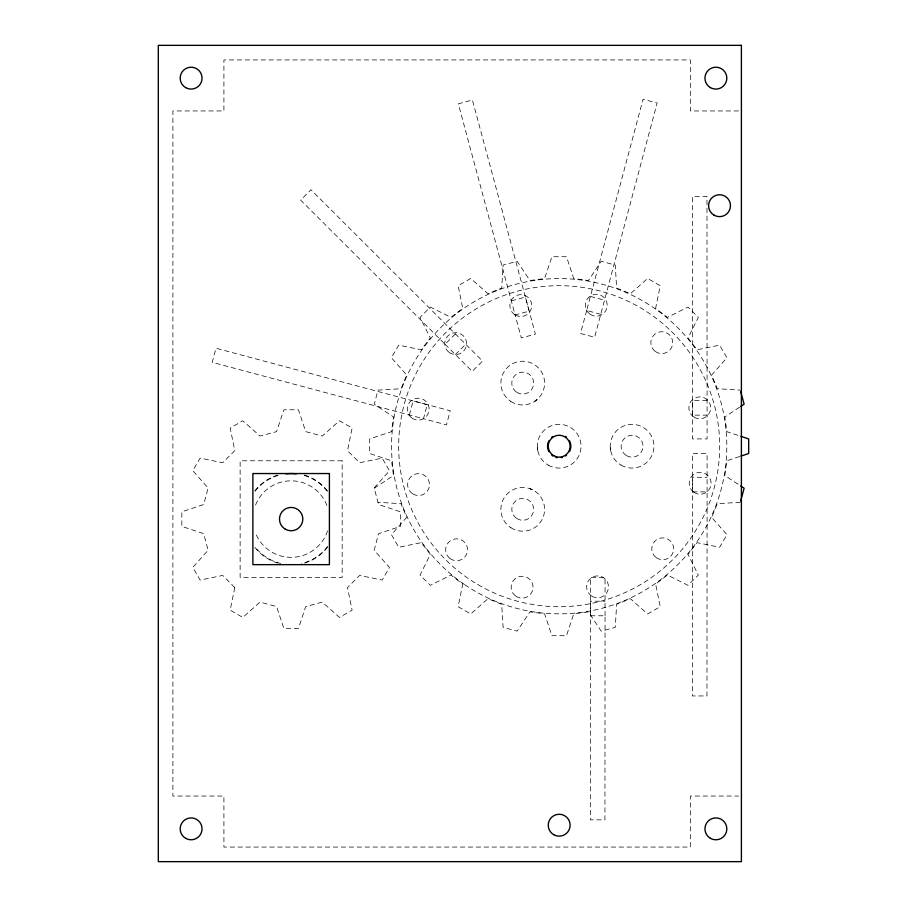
<?xml version="1.0" encoding="UTF-8"?>
<svg xmlns="http://www.w3.org/2000/svg" width="907" height="907" viewBox="0 0 907 907"><rect width="100%" height="100%" fill="white"/><g stroke="black" fill="none" stroke-linecap="round" stroke-linejoin="round"><path stroke-width="0.68" stroke-dasharray="4.54 3.4" d="M605.048 615.774L605.048 577.408L590.468 577.408L590.355 819.849L604.935 819.849L605.048 623.064L605.048 615.774L590.468 615.774L590.48 601.194L605.06 601.205M707.086 491.877L707.086 453.5L692.506 453.5L692.392 695.941L706.972 695.952L707.086 499.167L707.086 491.877L692.506 491.866L692.517 477.286L707.097 477.297M409.386 414.987L413.15 400.905L427.231 404.669L423.478 418.751L402.345 413.116L212.227 362.347L215.979 348.254L450.223 410.78L446.471 424.861L423.478 418.739M586.659 310.511L580.525 333.504L594.618 337.257L657.133 103.013L643.052 99.248L586.648 310.5L600.729 314.264M445.076 344.275L472.241 371.371L482.535 361.054L310.942 189.778L300.636 200.096L445.076 344.275L455.371 333.957M455.382 354.569L465.688 344.252M535.334 400.973L536.933 399.726L533.667 402.028M374.251 488.215L393.491 475.517L391.552 460.79L369.682 453.5L369.682 438.92L391.552 431.63L393.491 416.903L374.251 404.205L378.026 390.123L401.03 388.74L406.721 375.022L391.427 357.777L398.717 345.148L421.29 349.773L430.337 337.982L420.032 317.371L430.337 307.065L450.949 317.371L462.74 308.323L458.126 285.75L470.744 278.46L487.989 293.743L501.718 288.063L503.102 265.059L517.171 261.284L529.881 280.512L544.608 278.574L551.898 256.715L566.467 256.715L573.757 278.574L588.484 280.512L601.182 261.284L615.263 265.059L616.647 288.063L630.376 293.743L647.621 278.46L660.239 285.75L655.625 308.323L667.405 317.371L688.028 307.065L698.333 317.371L688.028 337.982L697.064 349.773L719.648 345.148L726.938 357.777L711.644 375.022L717.335 388.74L740.339 390.123M739.579 407.198L724.874 416.903L726.813 431.63L739.681 435.927M739.681 456.504L726.813 460.79L724.874 475.517L739.579 485.234M511.333 300.875L525.402 297.088L529.189 311.169L515.108 314.956L509.428 293.834L458.33 103.806L472.411 100.019L535.391 334.139L521.31 337.926L515.119 314.956M740.339 502.297L717.335 503.68L711.644 517.409L726.938 534.654L719.648 547.272L697.064 542.647L688.028 554.438L698.333 575.049L688.028 585.355L667.405 575.049L655.625 584.097L660.239 606.681L647.621 613.971L630.376 598.677L616.647 604.357L615.263 627.372L601.182 631.136L588.484 611.908L573.757 613.846L566.467 635.705L551.898 635.705L544.608 613.846L529.881 611.908L517.171 631.136L503.102 627.372L501.718 604.357L487.989 598.677L470.744 613.971L458.126 606.681L462.74 584.097L450.949 575.049L430.337 585.355L420.032 575.049L430.337 554.438L421.29 542.647L398.717 547.272L391.427 534.654L406.721 517.409L401.03 503.68L378.026 502.297M738.559 110.949L690.374 110.949L690.374 59.93L223.916 59.93L223.916 110.949L172.897 110.949L172.897 796.051L223.916 796.051L223.916 847.07L690.374 847.07L690.374 796.051L738.559 796.051M707.086 400.543L692.506 400.554L692.517 415.134L707.097 415.123L707.086 393.264L706.972 196.468L692.392 196.479L692.506 438.92L707.086 438.92L707.086 415.123M590.4 296.419L604.493 300.183M531.921 489.485L530.039 488.726L533.667 490.392M610.286 448.171L610.57 450.189L610.196 446.21M537.409 448.171L537.681 450.189L537.318 446.21M327.563 530.822A38.264 38.264 0 0 1 255.57 533.18M255.57 505.006A38.264 38.264 0 0 1 327.563 507.364M327.506 547.295A46.008 46.008 0 0 1 304.412 563.145M277.882 563.145A46.008 46.008 0 0 1 254.788 547.295M254.788 490.902A46.008 46.008 0 0 1 277.882 475.041M304.412 475.041A46.008 46.008 0 0 1 327.506 490.902M327.733 546.229A45.554 45.554 0 0 1 301.612 563.428M280.682 563.428A45.554 45.554 0 0 1 255.15 547.012M255.15 491.175A45.554 45.554 0 0 1 278.007 475.483M304.287 475.483A45.554 45.554 0 0 1 327.733 491.968M234.788 587.555L230.174 610.128L242.793 617.418L260.037 602.123L276.567 606.556L283.857 628.426L298.437 628.426L305.727 606.556L322.257 602.123L339.501 617.418L352.12 610.128L347.494 587.555L359.603 575.446L382.176 580.072L389.466 567.442L374.172 550.198L378.604 533.667L400.475 526.389L400.475 511.809L378.604 504.519L374.172 487.989L389.466 470.744L382.176 458.126L359.603 462.74L347.494 450.643L352.12 428.059L339.501 420.769L322.257 436.063L305.727 431.63L298.437 409.771L283.857 409.771L276.567 431.63L260.037 436.063L242.793 420.769L230.174 428.059L234.788 450.643L222.691 462.74L200.107 458.126L192.817 470.744L208.111 487.989L203.69 504.519L181.819 511.809L181.819 526.389L203.69 533.667L208.111 550.198L192.817 567.442L200.107 580.072L222.691 575.446L234.788 587.555M342.166 460.79L240.128 460.79L240.128 577.408L342.166 577.408L342.166 460.79M477.955 584.652A160.505 160.505 0 0 0 719.693 447.332A160.505 160.505 0 0 0 479.905 306.645A160.505 160.505 0 0 0 477.955 584.652M510.936 527.738A21.87 21.87 0 0 0 544.585 510.346A21.87 21.87 0 0 0 512.693 489.905A21.87 21.87 0 0 0 510.936 527.738M510.777 401.393A21.87 21.87 0 0 0 544.574 384.307A21.87 21.87 0 0 0 512.874 363.582A21.87 21.87 0 0 0 510.777 401.393M621.136 465.144A21.87 21.87 0 0 0 653.936 446.21A21.87 21.87 0 0 0 621.136 427.276A21.87 21.87 0 0 0 621.136 465.144M548.247 465.144A21.87 21.87 0 0 0 581.047 446.21A21.87 21.87 0 0 0 548.247 427.276A21.87 21.87 0 0 0 548.247 465.144M590.106 314.276A10.929 10.929 0 0 0 607.168 306.044A10.929 10.929 0 0 0 591.511 295.387A10.929 10.929 0 0 0 590.106 314.276M515.221 314.99A10.929 10.929 0 0 0 531.74 305.716A10.929 10.929 0 0 0 515.459 296.056A10.929 10.929 0 0 0 515.221 314.99M449.26 352.494A10.929 10.929 0 0 0 466.515 344.694A10.929 10.929 0 0 0 451.13 333.651A10.929 10.929 0 0 0 449.26 352.494M412.05 418.172A10.929 10.929 0 0 0 429.113 409.941A10.929 10.929 0 0 0 413.456 399.284A10.929 10.929 0 0 0 412.05 418.172M412.968 493.986A10.929 10.929 0 0 0 429.487 484.723A10.929 10.929 0 0 0 413.207 475.053A10.929 10.929 0 0 0 412.968 493.986M450.212 558.644A10.929 10.929 0 0 0 467.468 550.832A10.929 10.929 0 0 0 452.083 539.801A10.929 10.929 0 0 0 450.212 558.644M515.947 596.216A10.929 10.929 0 0 0 533.01 587.997A10.929 10.929 0 0 0 517.353 577.34A10.929 10.929 0 0 0 515.947 596.216M591.976 596.239A10.929 10.929 0 0 0 608.484 586.976A10.929 10.929 0 0 0 592.203 577.306A10.929 10.929 0 0 0 591.976 596.239M656.351 557.692A10.929 10.929 0 0 0 673.606 549.891A10.929 10.929 0 0 0 658.221 538.849A10.929 10.929 0 0 0 656.351 557.692M694.002 492.331A10.929 10.929 0 0 0 711.054 484.1A10.929 10.929 0 0 0 695.408 473.443A10.929 10.929 0 0 0 694.002 492.331M694.229 417.231A10.929 10.929 0 0 0 710.737 407.969A10.929 10.929 0 0 0 694.456 398.298A10.929 10.929 0 0 0 694.229 417.231M655.41 351.542A10.929 10.929 0 0 0 672.654 343.742A10.929 10.929 0 0 0 657.269 332.699A10.929 10.929 0 0 0 655.41 351.542M626.601 455.677A10.929 10.929 0 0 0 642.995 446.21A10.929 10.929 0 0 0 626.601 436.743A10.929 10.929 0 0 0 626.601 455.677M516.752 392.243A10.929 10.929 0 0 0 533.656 383.695A10.929 10.929 0 0 0 517.806 373.333A10.929 10.929 0 0 0 516.752 392.243M516.843 518.532A10.929 10.929 0 0 0 533.656 509.836A10.929 10.929 0 0 0 517.716 499.621A10.929 10.929 0 0 0 516.843 518.532M464.838 584.777A167.636 167.636 0 0 0 726.348 458.636A167.636 167.636 0 0 0 486.356 295.217A167.636 167.636 0 0 0 464.838 584.777"/><path stroke-width="1.36" d="M740.679 501.015L744.114 488.215L740.713 485.982M740.713 406.449L744.114 404.205L740.679 391.405M740.962 456.074L748.683 453.5L748.683 438.92L740.962 436.346M285.988 473.839A45.554 45.554 0 0 1 296.306 473.839M569.539 440.859A11.666 11.666 0 0 1 569.539 451.573M566.535 455.269A11.666 11.666 0 0 1 565.56 455.972M562.385 457.423A11.666 11.666 0 0 1 561.308 457.684M557.057 457.684A11.666 11.666 0 0 1 555.968 457.423M552.805 455.972A11.666 11.666 0 0 1 551.83 455.269M548.826 451.573A11.666 11.666 0 0 1 548.826 440.859M551.83 437.163A11.666 11.666 0 0 1 552.805 436.448M565.56 436.448A11.666 11.666 0 0 1 566.535 437.163M741.393 45.35L158.317 45.35L158.317 861.65L741.393 861.65L741.393 45.35M329.411 473.545L252.883 473.545L252.883 564.653L329.411 564.653L329.411 473.545M710.419 87.616A10.929 10.929 0 0 0 726.813 78.149A10.929 10.929 0 0 0 710.419 68.683A10.929 10.929 0 0 0 710.419 87.616M185.652 87.616A10.929 10.929 0 0 0 202.046 78.149A10.929 10.929 0 0 0 185.652 68.683A10.929 10.929 0 0 0 185.652 87.616M185.652 838.317A10.929 10.929 0 0 0 202.046 828.851A10.929 10.929 0 0 0 185.652 819.384A10.929 10.929 0 0 0 185.652 838.317M553.712 834.678A10.929 10.929 0 0 0 570.118 825.211A10.929 10.929 0 0 0 553.712 815.744A10.929 10.929 0 0 0 553.712 834.678M710.419 838.317A10.929 10.929 0 0 0 726.813 828.851A10.929 10.929 0 0 0 710.419 819.384A10.929 10.929 0 0 0 710.419 838.317M714.058 215.163A10.929 10.929 0 0 0 730.464 205.696A10.929 10.929 0 0 0 714.058 196.229A10.929 10.929 0 0 0 714.058 215.163M553.712 455.677A10.929 10.929 0 0 0 570.118 446.21A10.929 10.929 0 0 0 553.712 436.743A10.929 10.929 0 0 0 553.712 455.677M285.32 529.189A11.666 11.666 0 0 0 302.802 519.099A11.666 11.666 0 0 0 285.32 508.997A11.666 11.666 0 0 0 285.32 529.189"/></g></svg>
